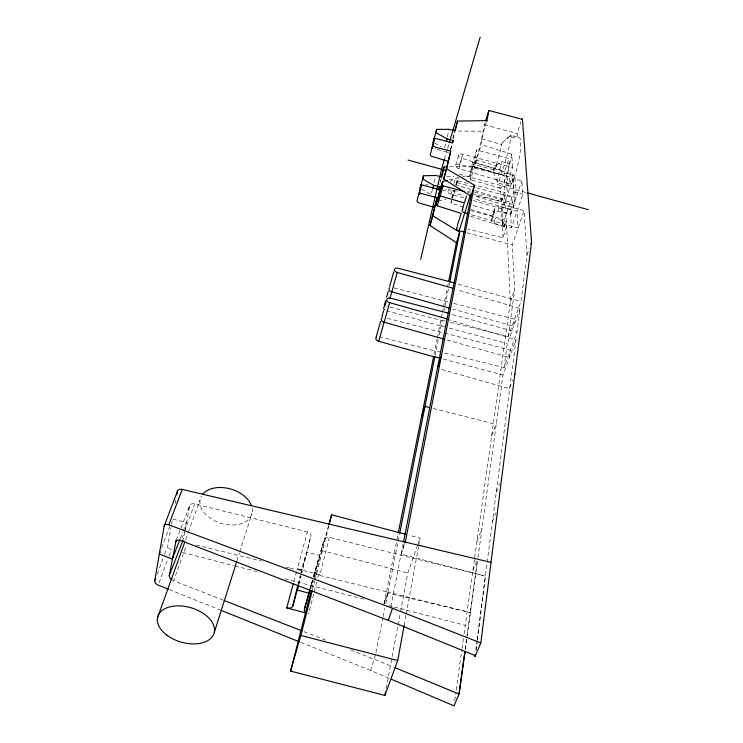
<?xml version="1.0" encoding="UTF-8"?>
<svg xmlns="http://www.w3.org/2000/svg" width="743" height="743" viewBox="0 0 743 743"><rect width="100%" height="100%" fill="white"/><g stroke="black" fill="none" stroke-linecap="round" stroke-linejoin="round"><path stroke-width="0.56" stroke-dasharray="3.71 2.79" d="M476.059 650.441L477.099 642.193M477.359 640.132L485.318 576.679M475.836 649.893L477.025 640.745M477.173 639.602L516.023 339.681L449.153 319.815M444.546 353.036L504.033 367.497L516.979 332.242L520.054 308.549L457.168 289.798M450.425 322.332L508.277 336.458L520.964 301.509L526.973 255.109L524.019 210.817L473.802 195.697M465.164 649.354L466.585 639.036M466.743 637.893L477.266 561.086M477.517 561.206L466.994 637.466M477.981 557.779L503.002 375.011L516.023 339.681M504.033 367.497L507.302 343.563L520.054 308.549M508.277 336.458L514.704 289.51L512.206 244.939L524.019 210.817M464.05 633.974L474.424 559.479M474.684 557.631L510.367 301.677L504.098 175.32A2.907 0.502 -78.3 0 1 504.766 171.345L508.964 158.565L476.588 149.947L472.093 164.723L469.725 176.23L462.666 176.277M454.762 700.547L455.933 692.151M456.23 690.061L461.877 649.558M462.016 648.574L463.511 637.838M465.304 649.456L466.715 639.454M493.389 170.602L493.519 169.813A23.525 12.761 18.3 0 1 494.401 167.621L497.169 164.649L501.831 161.63L509.252 163.674L508.964 158.565M497.912 211.374L498.729 206.387L510.571 209.545L510.859 214.486L497.912 211.374A3.148 2.591 7.2 0 0 494.141 212.832L491.69 220.244A3.139 2.563 7.4 0 0 493.974 223.262L506.642 226.894L502.965 237.751L467.941 229.085M493.974 223.262L494.81 218.247A3.121 2.573 11.7 0 1 492.553 215.154L494.987 207.761A3.13 2.591 11.6 0 1 498.729 206.387M491.69 220.244L492.553 215.154M494.132 212.823L494.987 207.761M164.556 554.399L167.76 545.808L171.001 527.521M171.605 524.149L172.209 520.759M175.255 503.559L175.877 500.076M502.519 142.377A23.86 12.575 18.2 0 0 501.636 144.513L501.479 145.452A15.659 1.012 -74.5 0 1 496.148 165.531A15.659 1.012 -74.5 0 1 493.389 170.565M404.146 625.411L406.012 615.213M406.217 614.08L418.458 547.192M418.662 546.059L420.111 538.118L408.91 535.164M184.803 531.802L183.465 538.926A4.421 2.851 16 0 0 183.447 539.511M185.183 529.75L189.688 505.751A4.532 2.991 16.4 0 1 194.647 503.893L307.379 531.904A4.449 2.953 12.9 0 1 310.918 535.833L301.946 572.825M386.146 688.622L397.821 626.312M398.025 625.179L400.366 612.715M400.579 611.582L407.796 573.067L417.807 544.675M390.929 606.567L400.867 555.049L405.306 542.13M300.869 572.779L306.367 552.17L319.601 555.448L313.425 577.162L324.264 539.139A4.43 2.944 12.2 0 1 329.363 537.365L485.393 576.131L401.192 554.102L403.18 543.904M472.065 180.15L470.17 179.611A30.927 1.467 -74.5 0 0 481.046 144.513L483.628 131.251L486.303 122.623M493.519 169.794L473.718 164.361A15.696 0.743 -74.5 0 0 476.003 159.986A15.696 0.743 -74.5 0 0 481.566 138.987L485.337 121.564M473.718 164.361L476.588 149.947M384.066 603.771L396.483 541.796M396.929 539.548L398.034 534.041M433.996 354.578L437.209 338.529M437.432 337.415L441.166 318.803M441.379 317.725L442.243 313.425M442.456 312.357L443.302 308.141M443.506 307.082L447.314 288.098M447.537 286.974L448.215 283.594M383.945 604.384L387.8 593.109L397.951 542.176M398.174 541.043L399.53 534.254M435.222 354.875L435.946 351.235L379.775 336.793M438.249 339.83L436.03 350.965L440.293 352.006M439.187 335.121L442.057 320.577L387.428 306.45M444.11 310.425L444.5 308.466M445.085 305.549L448.846 286.649M449.069 285.526L449.515 283.287M449.496 166.813L472.854 166.107L470.17 179.611L500.596 188.239L501.237 201.576L473.532 195.112M375.512 654.899L370.701 670.483L389.378 678.405M375.949 652.716L382.998 617.656M383.212 616.616L384.865 608.387M385.886 603.288L388.125 592.19L318.441 575.119A4.337 2.814 12.2 0 1 315.051 571.386M456.601 184.589L458.245 177.67L448.345 180.066M463.511 207L451.001 203.071L451.54 200.554M454.614 190.412L454.075 192.92L464.217 195.873M452.933 138.356L454.057 133.434M454.196 132.821L454.465 131.604M439.401 184.58L439.55 183.948M440.274 180.79L440.423 180.159M298.584 584.351L300.711 575.565M301.286 573.187L310.918 535.833M298.027 584.462L300.116 575.871M329.363 537.365L319.936 574.822L297.404 568.85L307.379 531.904M312.543 589.654L314.818 580.72M315.106 579.605L328.768 525.988M313.62 594.14L308.661 613.69A5.35 3.427 11.1 0 1 308.206 613.551M314.233 591.734L316.648 582.187M317.846 577.469L318.441 575.119M311.707 588.419L313.704 580.599M313.992 579.475L328.425 525.942M293.875 581.518L297.024 569.844A4.347 2.823 12.8 0 0 301.992 568.163M298.732 584.546L301.147 575.816M312.552 580.255L310.156 588.79L312.357 581.007M310.342 588.4L312.366 581.202M313.648 576.921L324.264 539.139M313.62 576.559L319.601 555.448M310.221 588.893L312.719 580.181M433.847 182.759L435.352 177.577M447.137 136.953L449.041 130.415M432.426 189.493L430.912 194.694L431.999 195.01M444.574 147.681L445.846 143.297M444.472 159.29L447.388 149.297M447.713 148.182L449.013 143.743M440.2 182.276L441.435 178.069M453.026 138.625L454.976 131.985M450.509 149.389L452.143 143.826M450.509 149.937L452.273 143.919M463.66 197.861L451.029 194.248A3.789 2.136 15.6 0 1 447.815 191.211L448.558 188.731M455.543 165.392L458.617 155.138A3.864 2.09 18 0 1 462.759 154.172L512.54 167.444L509.438 176.806L509.837 183.865L458.803 168.485A3.845 2.099 16.8 0 1 455.543 165.401A3.845 2.099 16.8 0 1 459.685 164.361L509.438 176.806M453.917 183.484L454.911 180.177L468.369 183.53M459.685 164.361L462.759 154.172M451.029 194.248L452.357 189.846M458.803 168.485L461.886 158.278A3.864 2.09 18 0 1 458.617 155.148M451.698 197.935L453.834 190.858M455.998 183.725L457.855 177.577M452.078 198.047L454.372 190.459M456.109 184.728L458.245 177.67M451.001 203.071L451.763 200.545M452.533 198.009L454.855 190.366M469.725 176.23L472.854 166.107M401.192 554.102L404.257 544.322M236.98 560.742L239.432 553.015M239.775 551.91L252.016 513.292M496.547 164.287L495.711 166.887M509.252 163.776A24.835 4.374 -78.1 0 0 511.593 183.614A24.352 4.291 -78.1 0 0 514.165 177.846L515.54 173.751A24.361 4.3 -78.1 0 0 517.945 164.574A24.909 4.393 -78.1 0 0 517.509 138.588L517.165 133.545L520.982 121.898M501.237 201.576L504.246 192.474L475.093 185.211M502.965 237.751L501.571 208.681L504.608 199.579L504.246 192.474M509.837 183.865L512.958 174.494L461.886 158.278M501.962 211.532L512.93 178.673L521.865 180.781L522.803 194.313L511.351 227.795L502.574 225.036L501.962 211.532L510.608 213.965L511.351 227.795M502.574 225.036L513.738 191.889L512.93 178.673M470.403 216.241L504.673 226.996L506.401 221.888L494.81 218.247M510.571 209.545L512.336 204.334L511.918 197.276L475.149 187.459M510.608 213.965L521.865 180.781M510.859 214.486L514.639 203.341L512.958 174.494M387.8 593.109L388.125 592.19L470.486 612.576L387.8 593.109L383.88 603.604M418.188 543.579L420.111 538.118M223.123 600.093L173.686 580.785L186.409 545.102M510.367 301.677L514.704 289.51M526.973 255.109L529.257 248.701M185.648 539.752L187.988 533.251M188.378 532.164L200.118 499.658M182.026 538.322L184.32 532.062M184.608 531.282L194.647 503.893M159.058 582.828L167.881 558.996M168.967 556.07L171.382 549.541A4.309 2.758 16.3 0 1 167.76 545.808M157.21 574.125L162.949 558.727M491.69 435.704L496.417 423.101M509.837 387.372L512.661 379.859M161.723 547.675L169.71 526.471M180.252 538.638L182.769 532.192M183.187 531.124L186.539 522.533L172.506 519.06M176.202 540.087L189.688 505.751L187.923 510.2M476.978 541.266L481.993 528.505M496.259 492.21L498.599 486.266M498.934 485.411L499.602 483.702M472.864 570.643L476.727 560.946M492.479 521.4L495.86 512.93M502.509 142.377L510.859 135.337L519.125 137.622M505.779 139.09L509.977 136.517L517.5 138.597M442.874 190.765L448.373 189.4M438.305 201.093L446.116 199.254M446.664 176.37L453.797 176.323M425.6 184.784L427.894 184.803M458.264 131.028L483.628 131.251M452.961 190.319L458.106 191.518M442.141 320.307L445.252 321.069M196.087 544.972L261.842 561.169M286.287 567.197L289.222 567.912M290.197 568.154L297.024 569.844M433.206 408.446L496.231 424.439M393.883 287.866L448.391 302.002M453.824 303.413L514.555 319.174L513.608 326.242L452.775 309.042M387.437 318.32L443.506 332.79M444.62 333.078L510.432 350.064L509.438 357.541L446.868 339.895M182.546 552.42L233.748 565.637M234.862 565.925L257.041 571.646M284.69 578.778L363.912 599.211M389.044 605.694L392.109 606.483M394.143 607.012L465.257 625.355M321.422 550.433L407.796 573.067M470.57 210.659L492.906 216.538L493.761 211.467L472 205.142M484.352 124.778L517.165 133.545M513.738 191.889L522.803 194.313M457.196 182.657L474.294 187.227M467.7 192.409L471.043 193.301M472.158 193.598L512.336 204.334M441.045 325.824L445.187 326.929M449.329 328.044L507.302 343.563M443.395 359.073L503.002 375.011M466.929 232.754L512.206 244.939M452.441 314.586L516.979 332.242M481.566 138.987L501.646 144.513M509.039 185.945L497.652 182.815L493.268 172.097L473.384 166.562M459.341 174.178L526.053 192.548M458.227 284.253L520.964 301.509M474.721 192.168L514.639 203.341M472.762 162.336L504.766 171.345M471.731 166.218L504.098 175.32M498.692 187.7L500.596 188.239M386.416 310.695L440.961 326.084M441.593 369.438L509.67 388.7M473.142 200.564L501.571 208.681M471.424 214.764L518.057 228.045L517.026 211.207L474.35 198.818M435.138 148.721L436.252 149.046M437.367 149.371L446.283 151.971M447.397 152.296L448.512 152.621M455.115 184.663L470.514 189.307M474.916 190.626L504.608 199.579M512.54 167.444L511.769 154.219L481.046 144.513M471.016 209.359L504.33 219.817L504.673 226.996M304.082 631.717L327.839 640.995M350.761 649.949L393.539 667.065M169.358 589.58L220.114 609.975M300.785 642.389L370.701 670.483M434.571 142.916L440.794 146.677M421.513 188.871L430.234 194.276M252.1 508.091A26.859 17.851 16.9 0 1 223.318 523.991A26.859 17.851 16.9 0 1 201.437 496.064M509.977 136.517A24.64 1.662 -74.4 0 1 507.543 153.272A24.64 1.662 -74.4 0 1 498.079 182.444A24.64 1.662 -74.4 0 1 501.831 161.63M511.769 154.219A31.234 5.312 -78.2 0 1 500.587 188.267M447.815 191.211A3.789 2.136 15.6 0 1 451.93 190.078M450.843 181.97A3.808 2.118 16.8 0 1 454.911 180.177M386.462 306.292A3.427 2.183 15.8 0 1 387.187 306.395M173.695 580.775A5.433 3.334 28 0 1 172.701 580.32M467.709 192.233A3.195 1.783 18.5 0 1 470.765 191.072M313.732 576.624A5.48 3.483 11.3 0 1 319.927 574.841M297.395 568.869A5.47 3.446 15.8 0 1 301.844 573.011M475.975 160.079L474.619 166.971L506.382 176.045L507.395 195.251L516.181 197.536L514.853 175.877L502.008 172.33L496.12 165.633L475.975 160.079"/><path stroke-width="1.11" d="M475.241 654.472L474.944 656.756L480.814 642.974L531.561 242.246L522.45 119.363L488.838 110.475L485.588 120.756M464.858 651.648L459.044 694.064L454.019 705.85L391.459 679.288M464.886 652.475L459.044 694.064L395.638 667.938M168.345 589.171L158.222 585.103A4.412 2.684 28.2 0 1 154.711 580.831L164.138 526.174L177.438 491.281A4.477 2.972 16.9 0 1 182.239 489.396L491.012 562.386M176.815 494.81L177.438 491.281M171.8 579.763A5.433 3.334 28 0 1 169.274 575.472L176.202 540.087M311.141 590.648L290.578 671.096L384.874 695.42L397.719 660.555L404.146 625.411M384.874 695.42L385.506 692.021M405.306 542.13L474.415 185.221L446.71 168.847L450.713 151.126L435.519 147.17A3.13 1.69 14.9 0 1 432.881 144.736L434.497 138.217L452.571 142.916L453.128 140.483L447.119 138.922L435.89 132.579L436.68 129.393L449.357 129.328L455.301 130.879L457.512 121.081L486.925 120.617L488.801 110.893M403.616 541.638L446.998 319.174M452.961 288.544L447.082 318.896L389.694 302.68A3.613 2.275 15.8 0 1 386.759 299.55A3.613 2.275 15.8 0 1 390.744 298.249L448.205 313.128M474.415 185.221L470.969 196.226L453.054 288.265L397.273 272.477A3.511 2.155 15.9 0 1 394.412 269.486A3.511 2.155 15.9 0 1 398.267 268.279L454.112 282.823M398.257 532.935L433.578 356.649M448.67 281.337L456.425 242.636L459.694 232.206L432.825 215.869L436.986 197.749L420.872 193.384A2.953 1.672 14.9 0 1 419.693 192.121L421.29 184.784L438.918 189.344L439.484 186.855L433.633 185.332L422.73 179.007L423.547 175.747L435.946 175.506L441.751 177.01L444.054 166.971L445.865 166.924M399.753 533.121L434.934 356.334M449.738 282.173L459.694 232.206M461.552 213.473L437.228 205.839A1.56 0.892 18.4 0 1 435.974 204.539L442.456 181.942A1.57 0.882 14.8 0 1 443.06 181.45L447.286 180.345M470.969 196.226L443.71 179.017L450.713 151.126M456.425 242.636L429.983 225.519L436.986 197.749M441.147 177.029L444.054 166.971M435.974 204.539L442.456 181.942M420.677 259.4L441.546 169.283L444.472 159.29M298.389 585.159L297.219 590.007L308.977 593.248L309.664 590.824M293.234 583.877L286.742 607.904A5.34 3.474 15.7 0 0 292.807 606L297.841 585.243M434.497 138.217L430.234 154.962A3.018 1.644 17.3 0 0 431.432 156.253L447.75 161.203M433.884 142.498L433.197 142.089L433.986 138.885M421.29 184.784L417.055 200.545A3.037 1.737 17.3 0 0 419.554 203.08L434.172 207.316M420.844 188.453L420.166 188.044L420.993 184.766L421.755 184.766M290.578 671.096L300.878 635.46L312.255 590.778M329.047 524.864L331.61 514.815L405.548 534.282M292.788 605.991L298.426 585.642M384.298 305.364L385.617 300.664M386.62 297.126L388.292 291.191M389.638 286.417L393.725 271.919M306.385 612.752A5.35 3.427 11.1 0 1 304.389 609.186L309.803 590.026M376.19 336.96L380.565 321.478M381.93 316.648L383.639 310.583M385.023 305.698L386.063 302.011M420.166 188.044L423.547 175.747M433.197 142.089L436.68 129.393M389.889 298.472L397.273 272.477M434.785 357.067L378.707 341.278L389.694 302.68M304.416 609.195L309.915 589.979M329.065 523.722L331.61 514.815M432.723 188.453L433.633 185.332M446.478 141.114L447.119 138.922M449.339 142.637L480.173 37.15M454.605 130.991L457.512 121.081M438.556 190.032L439.484 186.855M452.468 142.712L453.128 140.483M429.983 225.519L432.825 215.869M440.432 190.347L443.06 181.45M443.71 179.017L446.71 168.847M437.228 205.839L443.144 185.852A1.579 0.882 14.8 0 1 441.853 184.617M486.711 121.285L486.925 120.617M457.307 225.677L460.809 214.411M462.583 208.727L464.004 204.149M464.356 202.997L466.511 196.087M464.719 232.16L459.193 230.674L470.449 194.685L472.121 195.195M404.731 542.808L404.972 542.046M214.263 632.469L236.636 561.847M421.411 417.362L425.005 406.356L429.101 407.405M437.423 368.259L441.24 356.547M475.409 655.66L388.264 620.359L392.508 608.266L168.8 524.818A4.588 2.898 28.9 0 0 164.138 526.174M530.985 243.862L531.561 242.246M157.488 617.786L184.468 543.003M154.711 580.831L155.547 578.583M514.565 374.816L514.88 373.97M160.126 551.91L159.327 554.027L172.292 559.052L179.834 539.715M168.8 524.818L182.239 489.396M169.293 575.481L183.047 540.003M501.293 479.411L501.627 478.557M300.878 635.46L397.719 660.555M286.742 607.904L305.921 612.975M443.144 185.852L464.347 191.518M434.869 356.798L439.132 357.94M408.065 160.061L445.995 170.509M527.168 192.855L588.317 209.684M449.515 308.122L391.784 291.804A3.474 2.164 15.8 0 1 389.128 289.919A3.474 2.164 15.8 0 1 389.778 287.801M443.933 339.068L384.131 322.211A3.566 2.294 15.8 0 1 381.345 320.112A3.566 2.294 15.8 0 1 382.348 317.874M468.09 213.817L464.756 212.86A3.167 1.802 17.3 0 1 462.211 211.105A3.167 1.802 17.3 0 1 462.945 209.331M418.727 193.839L419.814 194.155M463.632 202.718L440.172 195.901A1.57 0.882 16.6 0 1 438.899 194.62L439.512 191.945A1.57 0.882 16.6 0 1 440.107 191.453L437.181 201.353A1.56 0.882 18.4 0 0 436.587 201.845M431.794 147.746L432.909 148.071M388.264 620.359L181.153 540.69A5.563 3.492 28.4 0 0 175.339 542.223M224.089 600.474L301.937 630.881M392.508 608.266L480.814 642.974M221.126 610.384L298.732 641.562M202.96 493.919A26.859 17.851 16.9 0 1 228.9 488.541A26.859 17.851 16.9 0 1 251.338 505.407M459.193 230.674A3.13 1.82 16.1 0 1 456.583 228.76A3.13 1.82 16.1 0 1 457.864 227.014M384.512 309.71A3.427 2.183 15.8 0 1 384.549 306.636M378.707 341.278A3.529 2.303 15.8 0 1 376.032 339.347A3.529 2.303 15.8 0 1 376.636 337.108M184.617 541.48A4.421 2.851 16 0 1 184.348 541.22M521.93 119.242A3.009 0.529 -77.8 0 1 522.45 119.372M166.803 635.116A29.349 17.869 16.3 0 0 213.91 633.695A29.349 17.869 16.3 0 0 177.048 605.879A29.349 17.869 16.3 0 0 166.803 635.116"/></g></svg>
